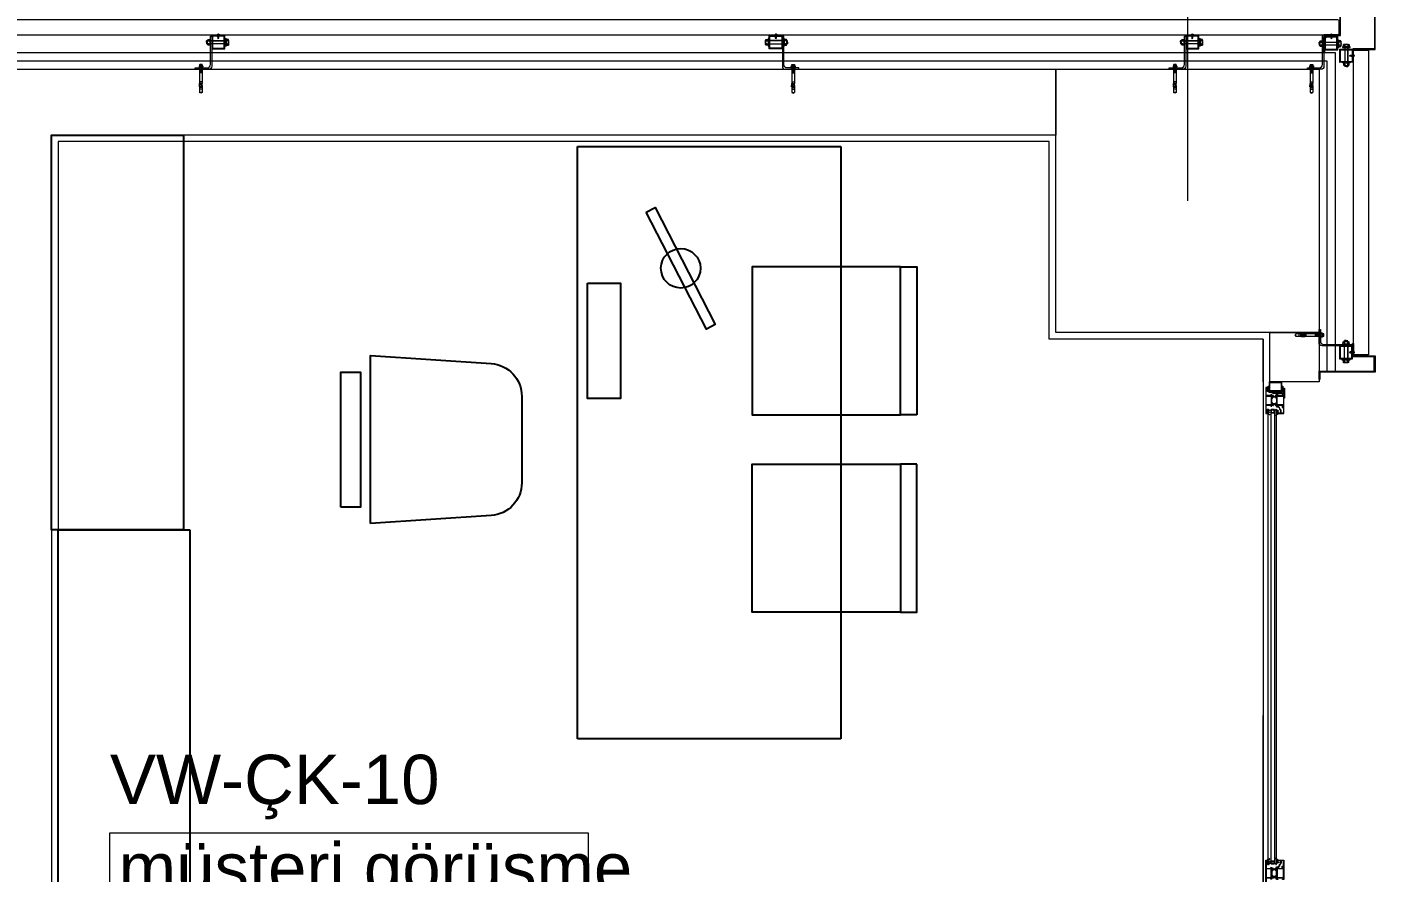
# Model space of a CAD drawing. Extents: x -1286 to 34975, y -230 to 6637.
# Drawn here: x 31998.3 to 32407.8, y 3663.5 to 3920.4 of the extents above; entities that cross this region are included whole.
import ezdxf
from ezdxf.enums import TextEntityAlignment as Align

# ---------------------------------------------------------------- set-up
doc = ezdxf.new("R2010")
doc.units = 0
doc.header["$LTSCALE"] = 20
doc.layers.get('0').update_dxf_attribs({"color": 9, "lineweight": 9})
for name, color, linetype, lineweight in [('00', 9, 'Continuous', 9), ('01', 9, 'Continuous', 9), ('05', 9, 'Continuous', 9), ('06D', 9, 'Continuous', 9), ('10', 9, 'Continuous', 9), ('10A', 9, 'Continuous', 9), ('14', 9, 'Continuous', 9), ('15', 9, 'Continuous', 9), ('21_MAHAL', 9, 'Continuous', 9), ('24', 9, 'Continuous', 9), ('33', 9, 'BATTING', 9)]:
    doc.layers.add(name, color=color, linetype=linetype, lineweight=lineweight)
doc.styles.add('Arial', font='arial.ttf', dxfattribs={"height": 2.5})
doc.styles.add('MuuM_TEXT-STANDART', font='ARIALN.TTF')
doc.linetypes.add('BATTING', pattern='A,0.0001,-0.1,[134,ltypeshp.shx,S=0.1,R=0,X=-0.1,Y=0],-0.2,[134,ltypeshp.shx,S=0.1,R=180,X=0.1,Y=0],-0.1', length=0.4001)

# ---------------------------------------------------------------- blocks, each defined once
blk = doc.blocks.new('p-kolon-80x80-vw')
at = {"layer": '01'}
blk.add_lwpolyline([(-40, -40), (-40, 40), (40, 40), (40, -40)], close=True, dxfattribs=at)
blk = doc.blocks.new('p-aks_vw')
at = {"layer": '24', "ltscale": 2}
blk.add_lwpolyline([(4040, 3837.5), (4040, 3540)], dxfattribs=at)
blk = doc.blocks.new('cxvxv')
for p, q in [((-21988.4, 8560.98, 0), (-21988.4, 8560.32, 0)), ((-21988.4, 8560.32, 0), (-21986.64, 8560.32, 0)), ((-21986.86, 8561.07, 0), (-21988.18, 8561.07, 0)), ((-21988.02, 8561.25, 0), (-21987.03, 8561.3, 0)), ((-21988.02, 8561.25, 0), (-21988, 8561.26, 0)), ((-21988, 8561.23, 0), (-21988.02, 8561.25, 0)), ((-21988.02, 8561.13, 0), (-21987.03, 8561.19, 0)), ((-21988.02, 8561.13, 0), (-21988, 8561.14, 0)), ((-21988, 8561.11, 0), (-21988.02, 8561.13, 0)), ((-21988.02, 8560.32, 0), (-21987.02, 8560.32, 0)), ((-21988.02, 8560.28, 0), (-21988.02, 8560.32, 0)), ((-21988.02, 8560.11, 0), (-21988.02, 8555.61, 0)), ((-21988, 8561.3, 0), (-21987.94, 8561.35, 0)), ((-21988, 8561.26, 0), (-21988, 8561.3, 0)), ((-21988, 8561.14, 0), (-21988, 8561.23, 0)), ((-21988, 8561.07, 0), (-21988, 8561.11, 0)), ((-21987.96, 8560.98, 0), (-21987.96, 8560.32, 0)), ((-21987.54, 8561.35, 0), (-21987.94, 8561.35, 0)), ((-21987.7, 8561.05, 0), (-21987.7, 8561.08, 0)), ((-21987.7, 8561.07, 0), (-21987.7, 8561.07, 0)), ((-21987.54, 8561.35, 0), (-21987.1, 8561.35, 0)), ((-21987.03, 8561.3, 0), (-21987.1, 8561.35, 0)), ((-21987.08, 8560.64, 0), (-21987.08, 8560.98, 0)), ((-21987.08, 8560.64, 0), (-21987.08, 8560.32, 0)), ((-21987.06, 8560.32, 0), (-21987.06, 8560.28, 0)), ((-21987.06, 8555.61, 0), (-21987.06, 8560.11, 0)), ((-21987.05, 8561.32, 0), (-21987.03, 8561.3, 0)), ((-21987.03, 8561.3, 0), (-21987.05, 8561.28, 0)), ((-21987.03, 8561.3, 0), (-21987.05, 8561.29, 0)), ((-21987.05, 8561.28, 0), (-21987.05, 8561.2, 0)), ((-21987.05, 8561.2, 0), (-21987.03, 8561.19, 0)), ((-21987.03, 8561.19, 0), (-21987.05, 8561.17, 0)), ((-21987.05, 8561.17, 0), (-21987.05, 8561.08, 0)), ((-21987.05, 8561.08, 0), (-21987.03, 8561.07, 0)), ((-21987.02, 8560.32, 0), (-21987.02, 8560.28, 0)), ((-21987.02, 8555.61, 0), (-21987.02, 8560.11, 0)), ((-21986.64, 8560.32, 0), (-21986.64, 8560.98, 0)), ((-21988.4, 8555.4, 0), (-21986.64, 8555.4, 0)), ((-21988.4, 8554.74, 0), (-21988.4, 8555.4, 0)), ((-21986.86, 8554.65, 0), (-21988.17, 8554.65, 0)), ((-21988.02, 8555.44, 0), (-21988.02, 8555.4, 0)), ((-21988.02, 8555.4, 0), (-21987.02, 8555.4, 0)), ((-21987.96, 8554.74, 0), (-21987.96, 8555.4, 0)), ((-21987.08, 8555.08, 0), (-21987.08, 8555.4, 0)), ((-21987.08, 8555.08, 0), (-21987.08, 8554.74, 0)), ((-21987.06, 8555.4, 0), (-21987.06, 8555.44, 0)), ((-21987.02, 8555.4, 0), (-21987.02, 8555.44, 0)), ((-21986.64, 8555.4, 0), (-21986.64, 8554.74, 0))]:
    blk.add_line(p, q)
at = {"elevation": 0}
for points in [[(-21986.3, 8560.11), (-21988.7, 8560.11), (-21988.7, 8560.28), (-21986.3, 8560.28)], [(-21986.3, 8555.61), (-21988.7, 8555.61), (-21988.7, 8555.44), (-21986.3, 8555.44)]]:
    blk.add_lwpolyline(points, close=True, dxfattribs=at)
for points in [[(-21987.98, 8560.28), (-21987.98, 8560.32)], [(-21987.98, 8560.11), (-21987.98, 8555.61)], [(-21987.98, 8555.44), (-21987.98, 8555.4)]]:
    blk.add_lwpolyline(points, dxfattribs=at)
for centre, radius, start, end in [((-21988.18, 8560.75, 0), 0.315, 45.8497, 134.1503), ((-21987.52, 8559.95, 0), 1.12, 66.8701, 113.1299), ((-21987.52, 8559.95, 0), 1.12, 66.8701, 113.1299), ((-21986.86, 8560.76, 0), 0.313, 45.449, 134.551), ((-21988.18, 8554.97, 0), 0.315, 225.8497, 314.1503), ((-21987.52, 8555.77, 0), 1.12, 246.8701, 293.1299), ((-21987.52, 8555.77, 0), 1.12, 246.8701, 293.1299), ((-21986.86, 8554.96, 0), 0.313, 225.449, 314.551)]:
    blk.add_arc(centre, radius, start, end)
blk = doc.blocks.new('VIDA')
for p, q in [((-18072, 6523.9), (-18071.9, 6524)), ((-18071.9, 6523.8), (-18072, 6523.9)), ((-18071.9, 6524), (-18070.1, 6524.7)), ((-18069.6, 6522.9), (-18071.9, 6523.8)), ((-18069.7, 6524.9), (-18070.6, 6523.2)), ((-18070.6, 6523.2), (-18070.1, 6524.7)), ((-18070.1, 6524.7), (-18069.9, 6525.1)), ((-18069.9, 6525.1), (-18070.1, 6524.1)), ((-18070.1, 6524.1), (-18070, 6524.3)), ((-18070, 6524.3), (-18069.8, 6525.1)), ((-18069.9, 6525.1), (-18069.8, 6525.1)), ((-18069.8, 6525.1), (-18069.7, 6524.9)), ((-18069.7, 6524.9), (-18069.3, 6525)), ((-18069.6, 6522.8), (-18069.1, 6525)), ((-18069.6, 6522.8), (-18069.6, 6522.9)), ((-18069.4, 6522.4), (-18069.6, 6522.8)), ((-18068.9, 6525.3), (-18069.4, 6522.4)), ((-18069.3, 6522.4), (-18069.4, 6522.4)), ((-18069.3, 6522.4), (-18068.9, 6525.3)), ((-18069.3, 6525), (-18069.1, 6525)), ((-18069.1, 6522.8), (-18069.3, 6522.4)), ((-18069.1, 6525), (-18068.9, 6525.3)), ((-18068.7, 6522.8), (-18069.1, 6522.8)), ((-18068.9, 6525.3), (-18068.9, 6525.3)), ((-18068.9, 6525.3), (-18068.7, 6525)), ((-18068.7, 6522.8), (-18068.2, 6525)), ((-18068.7, 6525), (-18068.2, 6525)), ((-18068.5, 6522.4), (-18068.7, 6522.8)), ((-18068, 6525.3), (-18068.5, 6522.4)), ((-18068.4, 6522.4), (-18068.5, 6522.4)), ((-18068.4, 6522.4), (-18067.9, 6525.3)), ((-18068.2, 6522.8), (-18068.4, 6522.4)), ((-18068.2, 6522.8), (-18068.4, 6522.4)), ((-18068.2, 6525), (-18068, 6525.3)), ((-18067.7, 6525), (-18068.2, 6522.8)), ((-18067.7, 6522.8), (-18068.2, 6522.8)), ((-18067.9, 6525.3), (-18068, 6525.3)), ((-18067.9, 6525.3), (-18067.7, 6525)), ((-18067.7, 6522.8), (-18067.2, 6525)), ((-18067.7, 6525), (-18067.2, 6525)), ((-18067.5, 6522.4), (-18067.7, 6522.8)), ((-18067, 6525.3), (-18067.5, 6522.4)), ((-18067.4, 6522.4), (-18067.5, 6522.4)), ((-18067.4, 6522.4), (-18066.9, 6525.3)), ((-18067.2, 6522.8), (-18067.4, 6522.4)), ((-18067.2, 6522.8), (-18067.4, 6522.4)), ((-18067.2, 6525), (-18067, 6525.3)), ((-18066.7, 6525), (-18067.2, 6522.8)), ((-18066.7, 6522.8), (-18067.2, 6522.8)), ((-18066.9, 6525.3), (-18067, 6525.3)), ((-18066.9, 6525.3), (-18066.7, 6525)), ((-18066.3, 6525), (-18066.7, 6525)), ((-18066.7, 6522.8), (-18066.3, 6525)), ((-18066.5, 6522.4), (-18066.7, 6522.8)), ((-18066.1, 6525.3), (-18066.5, 6522.4)), ((-18066.5, 6522.4), (-18066, 6525.3)), ((-18066.3, 6522.8), (-18066.5, 6522.4)), ((-18066.3, 6522.8), (-18066.5, 6522.4)), ((-18066.5, 6522.4), (-18066.5, 6522.4)), ((-18066.3, 6525), (-18066.1, 6525.3)), ((-18065.8, 6525), (-18066.3, 6522.8)), ((-18066.3, 6522.8), (-18065.8, 6522.8)), ((-18066, 6525.3), (-18066.1, 6525.3)), ((-18066, 6525.3), (-18065.8, 6525)), ((-18065.8, 6522.8), (-18065.3, 6525)), ((-18065.8, 6525), (-18065.3, 6525)), ((-18065.6, 6522.4), (-18065.8, 6522.8)), ((-18065.1, 6525.3), (-18065.6, 6522.4)), ((-18065.5, 6522.4), (-18065.6, 6522.4)), ((-18065.5, 6522.4), (-18065, 6525.3)), ((-18065.3, 6522.8), (-18065.5, 6522.4)), ((-18065.3, 6522.8), (-18065.5, 6522.4)), ((-18065.3, 6525), (-18065.1, 6525.3)), ((-18064.8, 6525), (-18065.3, 6522.8)), ((-18064.8, 6522.8), (-18065.3, 6522.8)), ((-18065.1, 6525.3), (-18065, 6525.3)), ((-18065, 6525.3), (-18064.8, 6525)), ((-18064.8, 6525), (-18064.3, 6525)), ((-18064.8, 6522.8), (-18064.3, 6525)), ((-18064.6, 6522.4), (-18064.8, 6522.8)), ((-18064.1, 6525.3), (-18064.6, 6522.4)), ((-18064.5, 6522.4), (-18064.6, 6522.4)), ((-18064.5, 6522.4), (-18064, 6525.3)), ((-18064.3, 6522.8), (-18064.5, 6522.4)), ((-18064.3, 6522.8), (-18064.5, 6522.4)), ((-18064.3, 6525), (-18064.1, 6525.3)), ((-18063.8, 6525), (-18064.3, 6522.8)), ((-18063.8, 6522.8), (-18064.3, 6522.8)), ((-18064, 6525.3), (-18064.1, 6525.3)), ((-18064, 6525.3), (-18063.8, 6525)), ((-18063.8, 6522.8), (-18062, 6525)), ((-18062, 6525), (-18063.8, 6525)), ((-18063.6, 6522.4), (-18063.8, 6522.8)), ((-18063.6, 6522.4), (-18061.7, 6525.3)), ((-18061.8, 6525.3), (-18063.6, 6522.4)), ((-18062, 6522.8), (-18063.6, 6522.4)), ((-18062, 6522.8), (-18063.6, 6522.4)), ((-18063.6, 6522.4), (-18063.6, 6522.4)), ((-18061.5, 6525), (-18063.4, 6522.8)), ((-18063.4, 6522.8), (-18061.5, 6522.8)), ((-18061.7, 6525.3), (-18063.2, 6525.3)), ((-18062.7, 6522.4), (-18061.5, 6522.8)), ((-18062.6, 6522.4), (-18062.1, 6525.3)), ((-18062.4, 6522.8), (-18062.6, 6522.4)), ((-18062.4, 6522.8), (-18062.6, 6522.4)), ((-18062.6, 6522.4), (-18061.3, 6522.4)), ((-18062.4, 6525), (-18062.2, 6525.3)), ((-18061.5, 6525), (-18062.4, 6525)), ((-18061.5, 6522.8), (-18062.4, 6525)), ((-18061.9, 6525), (-18062.4, 6522.8)), ((-18061.9, 6522.8), (-18062.4, 6522.8)), ((-18062.2, 6525.3), (-18062.1, 6525.3)), ((-18062.2, 6525.3), (-18061.3, 6522.4)), ((-18062.1, 6525.3), (-18061.9, 6525)), ((-18062, 6525), (-18061.8, 6525.3)), ((-18061.9, 6525), (-18061.4, 6525)), ((-18061.9, 6522.8), (-18061.4, 6525)), ((-18061.7, 6522.4), (-18061.9, 6522.8)), ((-18061.2, 6525.3), (-18061.7, 6522.4)), ((-18061.7, 6525.3), (-18061.5, 6525)), ((-18061.6, 6522.4), (-18061.7, 6522.4)), ((-18061.6, 6522.4), (-18061.2, 6525.3)), ((-18061.4, 6522.8), (-18061.6, 6522.4)), ((-18061.4, 6522.8), (-18061.6, 6522.4)), ((-18061.4, 6525), (-18061.2, 6525.3)), ((-18061, 6525), (-18061.4, 6522.8)), ((-18060.9, 6522.8), (-18061.4, 6522.8)), ((-18061.2, 6525.3), (-18061, 6525)), ((-18061.2, 6525.3), (-18061.2, 6525.3)), ((-18061, 6525), (-18060.5, 6525)), ((-18060.9, 6522.8), (-18060.5, 6525)), ((-18060.7, 6522.4), (-18060.9, 6522.8)), ((-18060.7, 6522.4), (-18060.2, 6525.3)), ((-18060.3, 6525.3), (-18060.7, 6522.4)), ((-18060.5, 6522.8), (-18060.7, 6522.4)), ((-18060.5, 6522.8), (-18060.7, 6522.4)), ((-18060.7, 6522.4), (-18060.7, 6522.4)), ((-18060.5, 6525), (-18060.3, 6525.3)), ((-18060, 6525), (-18060.5, 6522.8)), ((-18060.5, 6522.8), (-18060, 6522.8)), ((-18060.3, 6525.3), (-18060.2, 6525.3)), ((-18060.2, 6525.3), (-18060, 6525)), ((-18060, 6525), (-18059.5, 6525)), ((-18060, 6522.8), (-18059.5, 6525)), ((-18059.8, 6522.4), (-18060, 6522.8)), ((-18059.3, 6525.3), (-18059.8, 6522.4)), ((-18059.7, 6522.4), (-18059.8, 6522.4)), ((-18059.7, 6522.4), (-18059.2, 6525.3)), ((-18059.5, 6522.8), (-18059.7, 6522.4)), ((-18059.5, 6522.8), (-18059.7, 6522.4)), ((-18059.5, 6525), (-18059.3, 6525.3)), ((-18059.2, 6524), (-18059.5, 6522.8)), ((-18059.5, 6522.8), (-18059.2, 6522.8)), ((-18059.3, 6525.3), (-18059.2, 6525.3)), ((-18058.1, 6526.6), (-18059.2, 6526.6)), ((-18059.2, 6521.2), (-18059.2, 6526.6)), ((-18058.1, 6521.2), (-18059.2, 6521.2))]:
    blk.add_line(p, q)
for points in [[(-18068.7, 6525), (-18069.1, 6522.8)], [(-18057.2, 6524.3), (-18057.5, 6524), (-18057.5, 6523.8), (-18057.2, 6523.5)]]:
    blk.add_lwpolyline(points)
for centre, start, end in [((-18062.4, 6523.6), 7.5095, 35.2427), ((-18062.4, 6524.2), 324.7573, 352.4905)]:
    blk.add_arc(centre, 5.21, start, end)
blk = doc.blocks.new('çelik dübel')
at = {"ltscale": 7}
for p, q in [((-87.2, -2), (-85, 2)), ((-85, -6), (-85, 2)), ((-68, 2), (-85, 2)), ((-75, -6), (-75, 2)), ((-70, -6), (-70, 2)), ((-68, 3), (-58, 2)), ((-68, -7), (-68, 3)), ((-58, -6), (-58, 2)), ((-8.5, 2), (-58, 2)), ((-53, 1.5), (-58, 1.5)), ((-53, -6), (-53, 2)), ((-25, -6), (-25, 2)), ((-25, -6), (-23.9, 2)), ((-23, -6), (-21.9, 2)), ((-21, -6), (-19.9, 2)), ((-19, -6), (-17.9, 2)), ((-17, -6), (-15.9, 2)), ((-85, -6), (-87.2, -2)), ((-68, -6), (-85, -6)), ((-68, -7), (-58, -6)), ((-53, -5.5), (-58, -5.5)), ((-8.5, -6), (-58, -6))]:
    blk.add_line(p, q, dxfattribs=at)
for p, q in [((-15, -6), (-13.9, 2)), ((-13, -6), (-11.9, 2)), ((-11, -6), (-10, 1.1)), ((-10, -9), (-10, 5)), ((-9, 5), (-10, 5)), ((-10, 3), (-10, 5)), ((-9, -9), (-9, 5)), ((-8.5, 2), (-8.5, 3)), ((-8.5, -4), (-8.5, 0)), ((-5, 4), (-7.5, 4)), ((-5, 1), (-7.5, 1)), ((-4, 2), (-4, 3)), ((-1, 2), (-4, 2)), ((-4, -4), (-4, 0)), ((-3, -6), (-1.9, 2)), ((-1, -6), (0, 1.1)), ((0, -5), (0, 1)), ((-10, -7), (-10, -9.1)), ((-9, -9), (-10, -9)), ((-8.5, -6), (-8.5, -7)), ((-5, -5), (-7.5, -5)), ((-5, -8), (-7.5, -8)), ((-4, -6), (-4, -7)), ((-1, -6), (-4, -6))]:
    blk.add_line(p, q)
for points in [[(-68, 0.6), (-67.4, 0.4), (-67, 0.1), (-66.6, -0.3), (-66.2, -0.8), (-65.9, -1.3), (-65.7, -1.9), (-65.4, -2.3), (-65.2, -2.8), (-65, -3.1), (-64.8, -3.3), (-64.6, -3.5), (-64.4, -3.6), (-64.2, -3.5), (-63.9, -3.5), (-63.7, -3.3), (-63.5, -3.1), (-63.2, -2.9), (-62.9, -2.6), (-62.7, -2.3), (-62.4, -2), (-62.1, -1.7), (-61.9, -1.4), (-61.6, -1.1), (-61.4, -0.9), (-61.2, -0.7), (-61, -0.6), (-60.8, -0.5), (-60.6, -0.5), (-60.4, -0.5), (-60.3, -0.7), (-60.1, -0.9), (-59.9, -1.1), (-59.8, -1.5), (-59.6, -1.9), (-59.4, -2.3), (-59.2, -2.7), (-58.9, -3), (-58.7, -3.3), (-58.4, -3.5), (-58, -3.5)], [(-68, -0.5), (-68, -0.5), (-67.9, -0.5), (-67.9, -0.5), (-67.8, -0.5), (-67.8, -0.6), (-67.7, -0.6), (-67.7, -0.6), (-67.6, -0.7), (-67.6, -0.7), (-67.6, -0.8), (-67.5, -0.8), (-67.5, -0.8), (-67.5, -0.9), (-67.4, -0.9), (-67.4, -0.9), (-67.3, -1), (-67.3, -1), (-67.3, -1.1), (-67.2, -1.1), (-67.2, -1.2), (-67.2, -1.2), (-67.1, -1.3), (-67.1, -1.3), (-67.1, -1.4), (-67, -1.4), (-67, -1.5), (-67, -1.5), (-66.9, -1.6), (-66.9, -1.6), (-66.9, -1.7), (-66.9, -1.7), (-66.8, -1.8), (-66.8, -1.9), (-66.8, -1.9), (-66.7, -2), (-66.7, -2), (-66.7, -2.1), (-66.6, -2.2), (-66.6, -2.2), (-66.6, -2.3), (-66.6, -2.3), (-66.5, -2.4), (-66.5, -2.5), (-66.5, -2.5), (-66.4, -2.6), (-66.4, -2.7), (-66.4, -2.7), (-66.3, -2.8), (-66.3, -2.8), (-66.3, -2.9), (-66.3, -3), (-66.2, -3), (-66.2, -3.1), (-66.2, -3.1), (-66.1, -3.2), (-66.1, -3.2), (-66.1, -3.3), (-66, -3.4), (-66, -3.4), (-66, -3.5), (-65.9, -3.5), (-65.9, -3.6), (-65.9, -3.6), (-65.8, -3.7), (-65.8, -3.7), (-65.7, -3.8), (-65.7, -3.8), (-65.7, -3.9), (-65.6, -3.9), (-65.6, -4), (-65.5, -4), (-65.5, -4.1), (-65.4, -4.1), (-65.4, -4.1), (-65.3, -4.2), (-65.3, -4.2), (-65.2, -4.3), (-65.2, -4.3), (-65.1, -4.3), (-65, -4.4), (-65, -4.4), (-64.9, -4.4), (-64.9, -4.4), (-64.8, -4.5), (-64.7, -4.5), (-64.7, -4.5), (-64.6, -4.5), (-64.5, -4.5), (-64.5, -4.5), (-64.4, -4.5), (-64.3, -4.5), (-64.3, -4.5), (-64.2, -4.5), (-64.1, -4.5), (-64.1, -4.5), (-64, -4.5), (-64, -4.5), (-63.9, -4.5), (-63.8, -4.5), (-63.8, -4.5), (-63.7, -4.4), (-63.7, -4.4), (-63.6, -4.4), (-63.6, -4.4), (-63.5, -4.4), (-63.4, -4.3), (-63.4, -4.3), (-63.3, -4.3), (-63.3, -4.3), (-63.3, -4.2), (-63.2, -4.2), (-63.2, -4.2), (-63.1, -4.1), (-63.1, -4.1), (-63, -4.1), (-63, -4), (-62.9, -4), (-62.9, -4), (-62.9, -3.9), (-62.8, -3.9), (-62.8, -3.9), (-62.7, -3.8), (-62.7, -3.8), (-62.7, -3.8), (-62.6, -3.7), (-62.6, -3.7), (-62.5, -3.6), (-62.5, -3.6), (-62.5, -3.6), (-62.4, -3.5), (-62.4, -3.5), (-62.4, -3.5), (-62.3, -3.4), (-62.3, -3.4), (-62.2, -3.3), (-62.2, -3.3), (-62.2, -3.3), (-62.1, -3.2), (-62.1, -3.2), (-62.1, -3.1), (-62, -3.1), (-62, -3.1), (-62, -3), (-61.9, -3), (-61.9, -2.9), (-61.9, -2.9), (-61.8, -2.9), (-61.8, -2.8), (-61.7, -2.8), (-61.7, -2.7), (-61.7, -2.7), (-61.6, -2.6), (-61.6, -2.6), (-61.6, -2.6), (-61.5, -2.5), (-61.5, -2.5), (-61.5, -2.5), (-61.4, -2.4), (-61.4, -2.4), (-61.4, -2.3), (-61.3, -2.3), (-61.3, -2.3), (-61.3, -2.2), (-61.3, -2.2), (-61.2, -2.2), (-61.2, -2.1), (-61.2, -2.1), (-61.1, -2), (-61.1, -2), (-61.1, -2), (-61, -1.9), (-61, -1.9), (-61, -1.9), (-61, -1.9), (-60.9, -1.8), (-60.9, -1.8), (-60.9, -1.8), (-60.9, -1.8), (-60.9, -1.8), (-60.9, -1.7), (-60.8, -1.7), (-60.8, -1.7), (-60.8, -1.7), (-60.8, -1.7), (-60.8, -1.7), (-60.8, -1.8), (-60.7, -1.8), (-60.7, -1.8), (-60.7, -1.8), (-60.7, -1.9), (-60.7, -1.9), (-60.7, -1.9), (-60.6, -2), (-60.6, -2), (-60.6, -2.1), (-60.6, -2.1), (-60.6, -2.1), (-60.5, -2.2), (-60.5, -2.2), (-60.5, -2.3), (-60.5, -2.3), (-60.4, -2.4), (-60.4, -2.5), (-60.4, -2.5), (-60.4, -2.6), (-60.3, -2.6), (-60.3, -2.7), (-60.3, -2.7), (-60.3, -2.8), (-60.2, -2.8), (-60.2, -2.9), (-60.2, -3), (-60.1, -3), (-60.1, -3.1), (-60.1, -3.1), (-60, -3.2), (-60, -3.2), (-59.9, -3.3), (-59.9, -3.4), (-59.9, -3.4), (-59.8, -3.5), (-59.8, -3.5), (-59.7, -3.6), (-59.7, -3.6), (-59.6, -3.7), (-59.6, -3.8), (-59.5, -3.8), (-59.5, -3.9), (-59.4, -3.9), (-59.3, -4), (-59.3, -4), (-59.2, -4.1), (-59.1, -4.2), (-59, -4.2), (-58.9, -4.3), (-58.8, -4.3), (-58.6, -4.4), (-58.4, -4.4), (-58.2, -4.5), (-58, -4.5)]]:
    blk.add_lwpolyline(points)
for centre, start, end in [((-7.5, 3), 90, 180), ((-7.5, 2), 180, 270), ((-7.5, 0), 90, 180), ((-5, 3), 0, 90), ((-5, 2), 270, 0), ((-5, 0), 0, 90), ((-1, 1), 0, 90), ((-7.5, -4), 180, 270), ((-7.5, -6), 90, 180), ((-7.5, -7), 180, 270), ((-5, -4), 270, 0), ((-5, -6), 0, 90), ((-5, -7), 270, 0), ((-1, -5), 270, 0)]:
    blk.add_arc(centre, 1, start, end)
blk = doc.blocks.new('kjdol')
at = {"ltscale": 10, "elevation": -278.89}
blk.add_lwpolyline([(77394.12, 60089.89), (77403.28, 60089.89, 0.460237), (77404.18, 60090.79), (77404.18, 60094.89), (77403.78, 60094.89), (77403.78, 60091.29, -0.414214), (77402.78, 60090.29), (77394.12, 60090.29)], format="xyb", close=True, dxfattribs=at)
at = {"elevation": -249.79}
for points in [[(77397.97, 60089.9), (77397.97, 60085.9), (77393.97, 60085.9), (77393.97, 60089.9)], [(77397.77, 60089.7), (77397.77, 60086.1), (77394.17, 60086.1), (77394.17, 60089.7)]]:
    blk.add_lwpolyline(points, close=True, dxfattribs=at)
blk.add_blockref('cxvxv', (99383.5, 51530.11, -249.79))
at = {"extrusion": (0, 0, -1), "xscale": 0.1000000000058208, "yscale": 0.1000000000058208, "zscale": -0.0999999999999091}
blk.add_blockref('çelik dübel', (-77402.74, 60093.36, 459.25), dxfattribs=at)
at = {"xscale": 0.1000000000058208, "yscale": 0.1000000000058208, "zscale": 0.1000000000058208, "rotation": 180}
blk.add_blockref('VIDA', (75587.75, 60740.29, -249.79), dxfattribs=at)
blk = doc.blocks.new('0_roomno2')
blk.add_lwpolyline([(19.375, -10.5), (0, -10.5), (0, 0), (19.375, 0)], close=True)
for points in [[(0, -3), (19.375, -3)], [(8.125, -3), (8.125, -10.5)], [(11.875, -3), (11.875, -10.5)], [(15.625, -3), (15.625, -10.5)], [(0, -6.75), (8.125, -6.75)]]:
    blk.add_lwpolyline(points)
at = {"style": 'MuuM_TEXT-STANDART', "width": 0.6}
blk.add_text('H:', height=1.5, dxfattribs=at).set_placement((0.35, -8.608), align=Align.MIDDLE_LEFT)
at = {"style": 'Arial'}
blk.add_attdef('ODANO', (0, 1.17), '', height=2, dxfattribs=at)
blk.add_attdef('MEKANADI', text='', height=2, dxfattribs=at).set_placement((0.35, -3), align=Align.BOTTOM_LEFT)
at = {"style": 'MuuM_TEXT-STANDART', "width": 0.6}
for tag, p in [('YER01', (10, -4.5)), ('TAVAN01', (13.75, -4.5)), ('DUVAR01', (17.5, -4.5)), ('YER02', (10, -6.75)), ('TAVAN02', (13.75, -6.75)), ('DUVAR02', (17.5, -6.75)), ('YER03', (10, -9)), ('TAVAN03', (13.75, -9)), ('DUVAR03', (17.5, -9))]:
    blk.add_attdef(tag, text='', height=1.5, dxfattribs=at).set_placement(p, align=Align.MIDDLE_CENTER)
for tag, p in [('M2', (0.35, -4.875)), ('TEMIZTAVANYUKSEKLIGI', (1.8, -8.608))]:
    blk.add_attdef(tag, text='', height=1.5, dxfattribs=at).set_placement(p, align=Align.MIDDLE_LEFT)
blk = doc.blocks.new('AST55M13', base_point=(-120.6, -64.2))
at = {"linetype": 'Continuous'}
for points in [[(-120.6, -63.9), (-120.6, -24.599998), (-120.6, 14.700005, -0.414209), (-120.3, 15), (-115.899996, 15, -0.41421), (-115.6, 14.7), (-115.6, 12.699992, -0.41421), (-116.3, 12, -0.414214), (-116.6, 12.3), (-116.6, 13.1, 0.414214), (-117.1, 13.6), (-118.5, 13.6, 0.414214), (-119, 13.1), (-119, 6.399992, 0.414209), (-118.5, 5.9), (-117.099986, 5.9, 0.414205), (-116.6, 6.4), (-116.6, 7.20001, -0.414204), (-116.3, 7.5, -0.414214), (-115.6, 6.8), (-115.6, 3.7, -0.414214), (-116.1, 3.2), (-116.3, 3.2, -0.414214), (-116.6, 3.5), (-116.6, 4.2, 0.414214), (-116.9, 4.5), (-119, 4.5), (-119, -8.961104, 0.425432), (-117.96186, -9.960376), (-105.788552, -9.511013, 0.403077), (-105.5, -9.211232), (-105.5, -8, -0.414214), (-104.3, -6.8), (-103.392821, -6.8, -0.372826), (-102.403076, -7.657148, -0.456845), (-102.7, -8), (-104, -8, 0.414214), (-104.3, -8.3), (-104.3, -9.700012, 0.414202), (-104, -10), (-100.946604, -10), (-98.338437, -9.302068, -0.70008), (-97.584089, -10.379782), (-97.709916, -10.559482), (-99.43897, -12.27067, -0.607471), (-100.039661, -12.112259, 0.283637), (-100.258255, -11.885421), (-102.095283, -11.393179, 1.229391), (-102.4, -11.895399), (-102.4, -16.105016, 0.585524), (-101.943697, -16.361081), (-100.001669, -15.175658, -0.713652), (-99.56466, -15.537556), (-100.36784, -17.668029, -0.16709), (-100.492251, -17.818266), (-102.4, -18.982765), (-102.4, -30.217235), (-100.492251, -31.381734, -0.16709), (-100.36784, -31.531971), (-99.564658, -33.662449, -0.713657), (-100.001677, -34.024337), (-101.943707, -32.838913, 0.585511), (-102.4, -33.094985), (-102.4, -37.304601, 1.229391), (-102.095283, -37.806821), (-100.258255, -37.314579, 0.283637), (-100.039661, -37.087741, -0.607471), (-99.43897, -36.92933), (-97.709916, -38.640518), (-97.584089, -38.820218, -0.700084), (-98.338445, -39.89793), (-100.946604, -39.2), (-104.000005, -39.2, 0.414209), (-104.3, -39.5), (-104.3, -40.900004, 0.41421), (-104, -41.2), (-102.699997, -41.2, -0.456841), (-102.403076, -41.542851, -0.372826), (-103.39282, -42.4), (-104.3, -42.4, -0.414214), (-105.5, -41.2), (-105.5, -39.988768, 0.403083), (-105.788558, -39.688986), (-117.96186, -39.239624, 0.425432), (-119, -40.238896), (-119, -53.7), (-116.9, -53.7, 0.414214), (-116.6, -53.4), (-116.6, -52.69999, -0.414204), (-116.3, -52.4), (-116.09999, -52.4, -0.414208), (-115.6, -52.9), (-115.6, -56.000007, -0.414213), (-116.300007, -56.7, -0.414207), (-116.6, -56.4), (-116.6, -55.599986, 0.414205), (-117.1, -55.1), (-118.500008, -55.1, 0.414209), (-119, -55.6), (-119, -62.3, 0.414214), (-118.5, -62.8), (-117.1, -62.8, 0.414214), (-116.6, -62.3), (-116.6, -61.499993, -0.414207), (-116.3, -61.2, -0.414214), (-115.6, -61.9), (-115.6, -63.900008, -0.414206), (-115.9, -64.2), (-120.300006, -64.2, -0.414208), (-120.6, -63.9)], [(-99.249717, -12.903653), (-90.785616, -12.903653, 0.131652), (-90.285616, -12.769679), (-88.422218, -11.693846, -0.131652), (-88.272218, -11.653653), (-88.017666, -11.653653, -0.414214), (-87.717666, -11.953653), (-87.717666, -15.553653, -0.414214), (-88.017666, -15.853653), (-88.272218, -15.853653, -0.131646), (-88.422211, -15.813465), (-90.285616, -14.737628, 0.131652), (-90.785616, -14.603653), (-99.249717, -14.603653, 0.131652), (-99.749717, -14.737628), (-101.613115, -15.813461, -0.131646), (-101.763107, -15.853653), (-102.017666, -15.853653, -0.414205), (-102.317666, -15.553662), (-102.317666, -11.953653, -0.414205), (-102.017675, -11.653653), (-101.763115, -11.653653, -0.131652), (-101.613115, -11.693846), (-99.749717, -12.769679, 0.131652), (-99.249717, -12.903653)], [(-99.249717, -36.296347), (-90.785616, -36.296347, -0.131652), (-90.285616, -36.430321), (-88.422218, -37.506154, 0.131643), (-88.272229, -37.546347), (-88.017666, -37.546347, 0.414214), (-87.717666, -37.246347), (-87.717666, -33.646347, 0.414214), (-88.017666, -33.346347), (-88.272218, -33.346347, 0.131652), (-88.422218, -33.386539), (-90.285616, -34.462372, -0.131652), (-90.785616, -34.596347), (-99.249717, -34.596347, -0.131652), (-99.749717, -34.462372), (-101.613115, -33.386539, 0.131652), (-101.763115, -33.346347), (-102.017666, -33.346347, 0.414205), (-102.317666, -33.646338), (-102.317666, -37.246347, 0.414205), (-102.017675, -37.546347), (-101.763115, -37.546347, 0.131649), (-101.613118, -37.506156), (-99.749717, -36.430321, -0.131652), (-99.249717, -36.296347)], [(-85.3, -10), (-81.1, -10), (-76.9, -10), (-76.6, -10.3), (-76.3, -10), (-67.9, -10, 0.414205), (-67.6, -9.700009), (-67.6, -8.491608, -0.365977), (-67.35, -8.195804, 0.365977), (-67.1, -7.9), (-67.1, -6.8, 0.414195), (-67.399981, -6.5), (-68.3, -6.5, 0.36597), (-68.595803, -6.749993, -0.366034), (-68.89166, -7), (-69.3, -7, -0.414202), (-69.6, -6.700012), (-69.6, -6.5, -0.414214), (-68.1, -5), (-65.9, -5, -0.414207), (-65.6, -5.299994), (-65.6, -43.9, -0.414201), (-65.899987, -44.2), (-68.1, -44.2, -0.414214), (-69.6, -42.7), (-69.6, -42.5, -0.414207), (-69.300007, -42.2), (-68.891668, -42.2, -0.366034), (-68.595804, -42.45, 0.365977), (-68.3, -42.7), (-67.4, -42.7, 0.414206), (-67.1, -42.400008), (-67.1, -41.3, 0.365977), (-67.35, -41.004196, -0.365977), (-67.6, -40.708392), (-67.6, -39.5, 0.4142), (-67.899986, -39.2), (-76.3, -39.2), (-76.6, -38.9), (-76.9, -39.2), (-85.3, -39.2, 0.4142), (-85.6, -39.499986), (-85.6, -40.708392, -0.365977), (-85.85, -41.004196, 0.365977), (-86.1, -41.3), (-86.1, -42.4, 0.414199), (-85.800015, -42.7), (-84.9, -42.7, 0.365977), (-84.604196, -42.45, -0.366034), (-84.308332, -42.2), (-83.9, -42.2, -0.414214), (-83.6, -42.5), (-83.6, -42.7, -0.414214), (-85.1, -44.2), (-86.8, -44.2, -0.414214), (-87.6, -43.4), (-87.6, -42.7, 0.414205), (-87.899991, -42.4), (-88.10718, -42.4, -0.372825), (-89.096923, -41.542857, -0.45685), (-88.8, -41.2), (-87.9, -41.2, 0.414198), (-87.6, -40.900016), (-87.6, -39.5, 0.414214), (-87.9, -39.2), (-89.053396, -39.2), (-91.661555, -39.89793, -0.700084), (-92.415911, -38.820218), (-92.290084, -38.640518), (-90.56103, -36.92933, -0.607471), (-89.960339, -37.087741, 0.283637), (-89.741745, -37.314579), (-87.904717, -37.806821, 1.229391), (-87.6, -37.304601), (-87.6, -33.094984, 0.585516), (-88.056297, -32.838916), (-89.998323, -34.024337, -0.713656), (-90.435343, -33.66245), (-89.63216, -31.531971, -0.241095), (-89.507749, -31.381734), (-87.6, -30.217235), (-87.6, -18.982765), (-89.507749, -17.818266, -0.167084), (-89.632158, -17.668036), (-90.43534, -15.537556, -0.713656), (-89.998329, -15.17566), (-88.056303, -16.361081, 0.585518), (-87.6, -16.105021), (-87.6, -11.895399, 1.229391), (-87.904717, -11.393179), (-89.741745, -11.885421, 0.283637), (-89.960339, -12.112259, -0.607471), (-90.56103, -12.27067), (-92.290084, -10.559482), (-92.415911, -10.379782, -0.700084), (-91.661555, -9.30207), (-89.053396, -10), (-87.9, -10, 0.414206), (-87.6, -9.700008), (-87.6, -8.3, 0.414206), (-87.899992, -8), (-88.8, -8, -0.456844), (-89.096924, -7.657149, -0.372825), (-88.107186, -6.8), (-87.9, -6.8, 0.414214), (-87.6, -6.5), (-87.6, -5.800024, -0.414222), (-86.8, -5), (-85.1, -5, -0.414214), (-83.6, -6.5), (-83.6, -6.7, -0.414201), (-83.899987, -7), (-84.308332, -7, -0.366034), (-84.604196, -6.75, 0.365977), (-84.9, -6.5), (-85.8, -6.5, 0.414199), (-86.1, -6.799985), (-86.1, -7.9, 0.365977), (-85.85, -8.195804, -0.365977), (-85.6, -8.491608), (-85.6, -9.7, 0.414214), (-85.3, -10)]]:
    blk.add_lwpolyline(points, format="xyb", close=True, dxfattribs=at)
for points in [[(-119, -24.6), (-119, -37.6), (-104.1, -37.6), (-104.1, -11.6), (-119, -11.6), (-119, -24.6)], [(-76.55, -11.6), (-85.9, -11.6), (-85.9, -37.6), (-67.2, -37.6), (-67.2, -11.6), (-76.55, -11.6)]]:
    blk.add_lwpolyline(points, close=True, dxfattribs=at)
blk = doc.blocks.new('AS25G13', base_point=(534.475891, 569.218076))
at = {"linetype": 'Continuous'}
blk.add_lwpolyline([(554.475892, 593.818076), (554.475892, 574.618076, -0.414213), (554.175891, 574.318077), (553.575892, 574.318076, -0.414213), (553.275891, 574.618077), (553.275892, 574.818076), (550.275892, 574.818076), (550.275892, 572.118076), (550.625892, 571.916004, -0.414213), (550.735699, 571.506195), (549.749855, 569.798664, -0.767327), (549.075893, 569.979252), (549.075892, 575.018076, -0.414213), (550.075891, 576.018077), (552.775892, 576.018076, 0.414213), (553.275892, 576.518077), (553.275892, 592.418076, 0.414213), (552.775892, 592.918077), (546.871944, 592.918076, 0.414213), (545.871944, 591.918078), (545.871944, 584.702506, -0.236642), (544.585327, 582.137556, 0.18958), (541.498237, 577.158525, -0.197358), (540.185462, 575.110574), (538.643454, 574.030849, 0.244575), (537.875891, 572.556375), (537.875892, 569.763782, -0.767327), (536.857591, 569.490929), (535.716084, 571.468076, -0.577351), (535.975892, 571.918076), (536.675892, 571.918076), (536.675892, 572.556375, -0.244575), (537.955162, 575.013831), (539.49717, 576.093557, 0.197358), (540.317654, 577.373526, -0.18958), (543.867808, 583.099413, 0.236642), (544.671943, 584.702506), (544.671944, 585.818076, 0.414213), (544.371944, 586.118076), (543.971944, 586.118076, -0.414213), (543.671943, 586.418077), (543.671944, 586.818076, -0.414213), (543.971944, 587.118076), (544.171944, 587.118076, 0.414213), (544.671944, 587.618077), (544.671944, 591.918076, 0.414213), (543.671945, 592.918077), (536.175892, 592.918076, 0.41421), (535.675892, 592.418082), (535.675892, 591.901674, 0.127549), (535.764127, 591.561462, -0.098841), (537.104101, 587.384163, 0.366972), (537.386354, 587.117731, -0.399303), (537.671943, 586.818828), (537.671944, 586.418076, -0.414213), (537.371943, 586.118077), (536.46398, 586.118076, -0.400156), (535.964546, 586.594267, 0.114883), (534.725891, 590.959305, -0.126996), (534.475891, 591.927552), (534.475892, 593.818076, -0.414213), (534.775892, 594.118076), (554.175892, 594.118076, -0.414213), (554.475892, 593.818076)], format="xyb", close=True, dxfattribs=at)
blk = doc.blocks.new('AS01_16_02', base_point=(27.384856, 2.668764))
at = {"color": 0, "linetype": 'Continuous'}
for points in [[(21.277248, -1.392543, -0.892559), (21.744295, -0.515583), (24.521509, -1.857477, 0.502534), (24.860099, -2.298316, 0.502534), (25.184856, -1.847189), (25.184856, 1.7, 0.155072), (24.261958, 3.275501), (20.430427, 5.552607, -0.865076), (21.019614, 6.583639), (28.412964, 3.675712, -0.696768), (28.399147, 3.019187), (27.721583, 2.785098, 0.319818), (27.384856, 2.312508), (27.384856, 0.05, 0.414214), (27.684856, -0.25), (28.08642, -0.25, 0.396012), (28.385833, 0.03125, -0.682513), (29.272546, 0.315748), (30.127622, -0.734156, -0.172553), (30.284856, -1.176202), (30.284856, -3.723798, -0.172553), (30.127622, -4.165844), (29.272546, -5.215748, -0.682513), (28.385833, -4.93125, 0.396012), (28.08642, -4.65), (27.684856, -4.65, 0.414214), (27.384856, -4.95), (27.384856, -10.2, -0.414214), (27.084856, -10.5), (25.297074, -10.5, -0.18412), (24.964264, -10.373145), (21.227908, -7.040675, -0.881574), (21.79023, -6.223317), (24.51762, -8.055238, 1.121155), (25.184856, -8.202566), (25.184856, -4.921445, 0.698065), (24.633969, -4.152563), (21.277248, -1.392543)], [(27.72879, -3.456066, 0.198912), (27.834856, -3.5), (28.734856, -3.5, 0.414214), (28.884856, -3.35), (28.884856, -1.55, 0.414214), (28.734856, -1.4), (27.834856, -1.4, 0.414214), (27.684856, -1.55), (27.684856, -3.35, 0.198912), (27.72879, -3.456066)]]:
    blk.add_lwpolyline(points, format="xyb", close=True, dxfattribs=at)
blk = doc.blocks.new('m-çalışma dolap modül')
at = {"lineweight": -3, "ltscale": 0.5}
blk.add_lwpolyline([(0, 40), (120, 40), (120, 0), (0, 0)], close=True, dxfattribs=at)
blk = doc.blocks.new('m-vw-sandalye-02')
at = {"lineweight": -3, "ltscale": 0.5}
for points in [[(-22.5, 0), (-22.5, -5), (22.5, -5), (22.5, 0)], [(-22.5, -5), (22.5, -5), (22.5, -50), (-22.5, -50)]]:
    blk.add_lwpolyline(points, close=True, dxfattribs=at)
blk = doc.blocks.new('m-vw-sandalye')
at = {"lineweight": -3, "ltscale": 0.5}
blk.add_lwpolyline([(-20.5, 0), (20.5, 0), (20.5, -6), (-20.5, -6)], close=True, dxfattribs=at)
blk.add_lwpolyline([(-25.5, -9), (25.5, -9), (23.11, -45.65, -0.395265), (13.13, -55), (-13.13, -55, -0.395265), (-23.11, -45.65)], format="xyb", close=True, dxfattribs=at)
blk = doc.blocks.new('m-vw-çalışma-p-01')
at = {"lineweight": -3, "ltscale": 0.5}
for p, q in [((11.93, 179.03), (91.93, 179.03)), ((11.93, -0.97), (11.93, 179.03)), ((91.93, 179.03), (91.93, -0.97)), ((91.93, -0.97), (11.93, -0.97))]:
    blk.add_line(p, q, dxfattribs=at)
for points in [[(32.8, 159.16), (35.47, 160.53), (53.74, 124.95), (51.08, 123.58)], [(15, 137.5), (25, 137.5), (25, 102.5), (15, 102.5)]]:
    blk.add_lwpolyline(points, close=True, dxfattribs=at)
blk.add_circle((43.27, 142.05), 6, dxfattribs=at)
at = {"lineweight": -3, "ltscale": 0.5, "xscale": -1, "rotation": 270}
blk.add_blockref('m-vw-sandalye-02', (115, 120), dxfattribs=at)
at = {"lineweight": -3, "rotation": 90}
blk.add_blockref('m-vw-sandalye', (-60, 90), dxfattribs=at)
at = {"lineweight": -3, "ltscale": 0.5, "rotation": 270}
blk.add_blockref('m-vw-sandalye-02', (115, 60), dxfattribs=at)

msp = doc.modelspace()

# ---------------------------------------------------------------- linework, layer by layer
msp.add_line((32373.84, 3825.5), (32373.84, 3389.2))
at = {"layer": '00'}
msp.add_lwpolyline([(31990.84, 3362.5), (31990.84, 3887.5), (31590.84, 3887.5), (31590.84, 3907.5), (32310.84, 3907.5), (32310.84, 3887.5), (32005.84, 3887.5), (32005.84, 3377.5)], dxfattribs=at)
msp.add_lwpolyline([(32390.84, 3812.5), (32375.84, 3812.5), (32375.84, 3827.5), (32390.84, 3827.5)], close=True, dxfattribs=at)
at = {"layer": '06D'}
msp.add_lwpolyline([(32395.84, 3815.65), (32395.84, 3912.5), (30705.84, 3912.5), (30705.84, 3420)], dxfattribs=at)
at = {"layer": '10', "ltscale": 1000}
for p, q in [((32374.91, 3810.29), (32375.09, 3810.47)), ((32374.91, 3810.26), (32375.26, 3809.91)), ((32374.93, 3810.45), (32375.03, 3810.35)), ((32374.93, 3810.09), (32375.02, 3810.18)), ((32374.94, 3810.02), (32375.01, 3809.95)), ((32374.95, 3810.53), (32375, 3810.58)), ((32374.99, 3809.93), (32375.01, 3809.96)), ((32375.01, 3810.58), (32375.01, 3810.58)), ((32375.1, 3810.05), (32375.26, 3810.21)), ((32375.12, 3810.48), (32375.26, 3810.34)), ((32375.16, 3810.64), (32375.26, 3810.55)), ((32375.16, 3810.54), (32375.26, 3810.63)), ((32375.17, 3810.33), (32375.26, 3810.42)), ((32375.17, 3810.21), (32375.26, 3810.12)), ((32375.17, 3809.91), (32375.26, 3810)), ((32375.18, 3809.78), (32375.27, 3809.69)), ((32375.21, 3809.73), (32375.29, 3809.81)), ((32375.36, 3809.68), (32375.55, 3809.86)), ((32375.38, 3809.79), (32375.47, 3809.7)), ((32375.45, 3809.93), (32375.55, 3809.83)), ((32375.46, 3809.98), (32375.56, 3810.09)), ((32375.47, 3810.13), (32375.56, 3810.04)), ((32375.48, 3810.21), (32375.57, 3810.31)), ((32375.49, 3810.31), (32375.57, 3810.24)), ((32376.33, 3804.06), (32376.18, 3803.91)), ((32376.18, 3803.91), (32376.18, 3803.06)), ((32376.18, 3803.06), (32377.32, 3803.06)), ((32377.17, 3804.06), (32376.33, 3804.06)), ((32376.43, 3803.91), (32376.33, 3803.81)), ((32376.33, 3803.81), (32376.33, 3803.21)), ((32376.33, 3803.21), (32377.17, 3803.21)), ((32377.07, 3803.91), (32376.43, 3803.91)), ((32377.17, 3803.81), (32377.07, 3803.91)), ((32377.32, 3803.91), (32377.17, 3804.06)), ((32377.17, 3803.21), (32377.17, 3803.81)), ((32377.32, 3803.06), (32377.32, 3803.91)), ((32377.75, 3804.1), (32377.75, 3804.11)), ((32378.15, 3803.15), (32378.15, 3802.89)), ((32378.17, 3803.22), (32378.16, 3803.2)), ((32378.18, 3802.86), (32378.38, 3802.86)), ((32378.41, 3802.83), (32378.41, 3802.79)), ((32376.18, 3666.04), (32376.18, 3666.89)), ((32376.18, 3666.89), (32377.32, 3666.89)), ((32376.33, 3665.89), (32376.18, 3666.04)), ((32376.33, 3666.14), (32376.33, 3666.74)), ((32376.33, 3666.74), (32377.17, 3666.74)), ((32376.43, 3666.04), (32376.33, 3666.14)), ((32377.17, 3665.89), (32376.33, 3665.89)), ((32377.07, 3666.04), (32376.43, 3666.04)), ((32377.17, 3666.14), (32377.07, 3666.04)), ((32377.17, 3666.74), (32377.17, 3666.14)), ((32377.32, 3666.04), (32377.17, 3665.89)), ((32377.32, 3666.89), (32377.32, 3666.04)), ((32377.75, 3665.84), (32377.75, 3665.83)), ((32378.15, 3666.79), (32378.15, 3667.06)), ((32378.17, 3666.73), (32378.16, 3666.75)), ((32378.18, 3667.09), (32378.38, 3667.09)), ((32378.41, 3667.12), (32378.41, 3667.15))]:
    msp.add_line(p, q, dxfattribs=at)
at = {"layer": '10'}
for points in [[(32392.29, 3918), (32392.29, 3908.4, -0.460237), (32391.39, 3907.5), (32387.29, 3907.5), (32387.29, 3907.9), (32390.89, 3907.9, 0.414214), (32391.89, 3908.9), (32391.89, 3918)], [(32396.29, 3917.8), (32393.08, 3917.8, 0.460546), (32392.18, 3916.9), (32392.18, 3912.8), (32392.58, 3912.8), (32392.58, 3916.4, -0.414214), (32393.58, 3917.4), (32396.29, 3917.4)]]:
    msp.add_lwpolyline(points, format="xyb", close=True, dxfattribs=at)
for points in [[(32392.57, 3913.4), (32396.57, 3913.4), (32396.58, 3917.4), (32392.58, 3917.4)], [(32392.67, 3913.61), (32396.27, 3913.6), (32396.27, 3917.2), (32392.67, 3917.21)], [(32397.14, 3909.59), (32397.14, 3913.59), (32401.14, 3913.6), (32401.14, 3909.6)], [(32397.34, 3909.79), (32397.34, 3913.39), (32400.94, 3913.4), (32400.94, 3909.8)]]:
    msp.add_lwpolyline(points, close=True, dxfattribs=at)
at = {"layer": '10', "ltscale": 1000}
for points in [[(32379.54, 3809.7), (32379.54, 3811), (32379.54, 3812.3, 0.414213), (32379.34, 3812.5), (32375.84, 3812.5, 0.414213), (32375.64, 3812.3), (32375.64, 3809.7, 0.414213), (32375.84, 3809.5), (32379.34, 3809.5, 0.414213), (32379.54, 3809.7)], [(32375.55, 3809.86), (32375.57, 3810.32, 0.414214), (32375.54, 3810.35, 0.349575), (32375.48, 3810.26), (32375.45, 3809.89, -1.237561), (32375.27, 3809.91), (32375.26, 3810.28), (32375.26, 3810.66), (32375.16, 3810.64), (32375.16, 3810.52, -0.295285), (32375.07, 3810.46), (32375.01, 3810.46), (32375.01, 3810.58), (32374.96, 3810.58, 0.153771), (32374.96, 3809.93), (32375.01, 3809.93), (32375.01, 3810.05), (32375.07, 3810.05, -0.414213), (32375.17, 3809.95), (32375.17, 3809.83, 0.324726), (32375.27, 3809.69), (32375.37, 3809.68, 0.459445), (32375.55, 3809.86)], [(32375.17, 3810.26), (32375.17, 3810.2, -0.41421), (32375.12, 3810.15), (32375.06, 3810.15, -0.396815), (32375.01, 3810.2, -0.029546), (32375.01, 3810.32, -0.396815), (32375.06, 3810.36), (32375.12, 3810.36, -0.414206), (32375.17, 3810.31), (32375.17, 3810.26)], [(32375.89, 3809.43), (32379.3, 3809.43, 0.414214), (32379.6, 3809.73), (32379.6, 3811.21), (32379.8, 3811.21), (32379.8, 3809.73, -0.414214), (32379.3, 3809.23), (32375.89, 3809.23, -0.414214), (32375.39, 3809.73), (32375.39, 3811.21), (32375.59, 3811.21), (32375.59, 3809.73, 0.414214), (32375.89, 3809.43)], [(32376.78, 3809.17), (32380.15, 3809.17), (32380.15, 3810.37), (32379.88, 3810.37, -0.414213), (32379.85, 3810.4), (32379.85, 3810.54, -0.414213), (32379.88, 3810.57), (32380.32, 3810.57, -0.414213), (32380.35, 3810.54), (32380.35, 3807.6, -0.414213), (32380.32, 3807.57), (32380.18, 3807.57, -0.414213), (32380.15, 3807.6), (32380.15, 3808.97), (32376.78, 3808.97, -0.414213), (32376.75, 3809), (32376.75, 3809.14, -0.414213), (32376.78, 3809.17)]]:
    msp.add_lwpolyline(points, format="xyb", close=True, dxfattribs=at)
msp.add_lwpolyline([(32379.34, 3811), (32379.34, 3809.7), (32375.84, 3809.7), (32375.84, 3812.3), (32379.34, 3812.3), (32379.34, 3811)], close=True, dxfattribs=at)
at = {"layer": '10', "ltscale": 1000, "extrusion": (0, 0, -1)}
for centre, major_axis, start_param, end_param in [((32375.2, 3803.2), (0, -2.97), -1.417848, -1.224878), ((32377.77, 3802.19), (0, -0.03), 0.00045, 1.852781), ((32377.8, 3804.11), (0, -0.05), 1.571021, 3.466754), ((32377.79, 3804.11), (0, -0.0382), 0.62909, 1.300096), ((32377.52, 3803.8), (0, -0.391), 3.92704, 4.587994), ((32377.77, 3802.19), (0, -0.03), -1.226975, -0.000032), ((32378.48, 3801.91), (0, -0.8), 1.91468, 2.940113), ((32377.19, 3803.29), (0, -1.11), 3.811733, 4.445523), ((32375, 3803.29), (0, -3.2), 4.537008, 4.882121), ((32378.24, 3803.15), (0, -0.1), 1.57081, 2.088079), ((32378.18, 3802.89), (0, -0.03), 0.000001, 1.570795), ((32377.71, 3803.38), (0, -0.529), 4.309664, 5.017382), ((32378.32, 3802.79), (0, -0.1), -1.570624, -0.201547), ((32378.38, 3802.83), (0, -0.03), 3.141594, 4.712388)]:
    msp.add_ellipse(centre, major_axis=major_axis, ratio=0.909091, start_param=start_param, end_param=end_param, dxfattribs=at)
at = {"layer": '10', "ltscale": 1000}
for centre, major_axis, start_param, end_param in [((32377.77, 3667.76), (0, 0.03), 0.00045, 1.852781), ((32375.2, 3666.74), (0, 2.97), -1.417848, -1.224878), ((32377.79, 3665.83), (0, 0.0382), 0.62909, 1.300096), ((32377.8, 3665.83), (0, 0.05), 1.571021, 3.466754), ((32377.77, 3667.76), (0, 0.03), -1.226975, -0.000032), ((32377.52, 3666.14), (0, 0.391), 3.92704, 4.587994), ((32378.48, 3668.04), (0, 0.8), 1.91468, 2.940113), ((32377.19, 3666.65), (0, 1.11), 3.811733, 4.445523), ((32375, 3666.65), (0, 3.2), 4.537008, 4.882121), ((32378.18, 3667.06), (0, 0.03), 0.000001, 1.570795), ((32378.24, 3666.79), (0, 0.1), 1.57081, 2.088079), ((32377.71, 3666.57), (0, 0.529), 4.309664, 5.017382), ((32378.32, 3667.15), (0, 0.1), -1.570624, -0.201547), ((32378.38, 3667.12), (0, 0.03), 3.141594, 4.712388)]:
    msp.add_ellipse(centre, major_axis=major_axis, ratio=0.909091, start_param=start_param, end_param=end_param, dxfattribs=at)
at = {"layer": '10A'}
for points in [[(32407.64, 3913.7), (32401.14, 3913.7), (32401.14, 3909.6), (32401.34, 3909.6), (32401.34, 3913.5), (32407.84, 3913.5), (32407.84, 3924.5), (32397.19, 3924.5), (32397.19, 3918), (32392.29, 3918), (32392.29, 3917.8), (32397.39, 3917.8), (32397.39, 3924.3), (32407.64, 3924.3), (32407.64, 3913.7)], [(32396.64, 3922.5), (30704.74, 3922.5), (30704.74, 3918), (32396.94, 3918), (32396.94, 3922.5)], [(32401.04, 3824.1), (32401.34, 3824.1), (32401.34, 3820.4), (32407.84, 3820.4), (32407.84, 3815.4), (32391.09, 3815.4), (32391.09, 3813.17), (32390.84, 3813.17), (32390.84, 3815.7), (32407.54, 3815.7), (32407.54, 3820.1), (32401.04, 3820.1), (32401.04, 3824.1)]]:
    msp.add_lwpolyline(points, dxfattribs=at)
msp.add_lwpolyline([(32401.34, 3820.65), (32401.34, 3913.25), (32405.84, 3913.25), (32405.84, 3820.65)], close=True, dxfattribs=at)
at = {"layer": '14'}
msp.add_lwpolyline([(32373.84, 3812.5), (32373.84, 3825.5), (32308.84, 3825.5), (32308.84, 3885.5), (32007.84, 3885.5), (32007.84, 3379.5), (32252.84, 3379.5), (32252.84, 3174.5), (32308.84, 3174.5), (32308.84, 3209.5), (32373.84, 3209.5), (32373.84, 3711.1)], dxfattribs=at)
at = {"layer": '15', "elevation": 0}
for points in [[(32376.18, 3803.91), (32376.18, 3666.04), (32375.38, 3666.04), (32375.38, 3803.91), (32376.18, 3803.91)], [(32377.32, 3803.91), (32377.32, 3666.04), (32377.92, 3666.04), (32377.92, 3803.91), (32377.32, 3803.91)]]:
    msp.add_lwpolyline(points, dxfattribs=at)
at = {"layer": '33', "ltscale": 0.2}
msp.add_lwpolyline([(32393.34, 3815.7), (32393.34, 3910), (30708.51, 3910), (30708.53, 3420)], dxfattribs=at)

# ---------------------------------------------------------------- block references
msp.add_blockref('p-kolon-80x80-vw', (32350.84, 3867.5))
at = {"layer": '05', "lineweight": -3, "rotation": 270}
for p in [(32005.84, 3887.5), (32007.84, 3767.5)]:
    msp.add_blockref('m-çalışma dolap modül', p, dxfattribs=at)
at = {"layer": '05', "lineweight": -3}
msp.add_blockref('m-vw-çalışma-p-01', (32153.65, 3704.94), dxfattribs=at)
at = {"layer": '10', "xscale": -1}
for name, p, rotation in [('kjdol', (92144.36, 81311.67, 249.79), 90), ('kjdol', (92440.23, 81311.68, 278.89), 90), ('cxvxv', (40941.66, -18076.35, 0), 89.97257103399262)]:
    msp.add_blockref(name, p, dxfattribs=dict(at, rotation=rotation))
at = {"layer": '10'}
for name, p, rotation in [('kjdol', (-27862.06, 81311.67, 249.79), 270), ('cxvxv', (10407.52, 12459.18, 0), 180.0274289660207)]:
    msp.add_blockref(name, p, dxfattribs=dict(at, rotation=rotation))
at = {"layer": '10', "yscale": 0.1000000000058208}
for p, xscale, zscale, rotation in [((31743.05, 5724.24), -0.1000000000058208, 0.1000000000021828, 269.9725710339927), ((34207.57, 3260.07), 0.1000000000058208, 0.1000000000058208, 0.0274289660206319)]:
    msp.add_blockref('VIDA', p, dxfattribs=dict(at, xscale=xscale, zscale=zscale, rotation=rotation))
at = {"layer": '10', "extrusion": (0, 0, -1), "xscale": 0.1000000000058208, "yscale": 0.1000000000058208, "zscale": -0.0999999999999091, "rotation": 90}
msp.add_blockref('çelik dübel', (-32388.78, 3908.93, 312.47), dxfattribs=at)
at = {"layer": '10', "xscale": -1}
msp.add_blockref('kjdol', (109795.01, -56266.45, 249.79), dxfattribs=at)
at = {"layer": '10', "ltscale": 1000, "extrusion": (0, 0, -1), "xscale": 0.1, "yscale": 0.1, "zscale": -0.1, "rotation": 180}
for name, p in [('AST55M13', (-32374.65, 3810.78)), ('AS25G13', (-32378.15, 3805.35))]:
    msp.add_blockref(name, p, dxfattribs=at)
at = {"layer": '10', "ltscale": 1000, "xscale": 0.1, "yscale": 0.1, "zscale": 0.1, "rotation": 180}
msp.add_blockref('AS01_16_02', (32375.15, 3802.86), dxfattribs=at)
at = {"layer": '10', "ltscale": 1000, "extrusion": (0, 0, -1), "xscale": -0.1, "yscale": 0.1, "zscale": -0.1}
for name, p in [('AST55M13', (-32374.65, 3659.17)), ('AS25G13', (-32378.15, 3664.6))]:
    msp.add_blockref(name, p, dxfattribs=at)
at = {"layer": '10', "ltscale": 1000, "xscale": -0.1, "yscale": 0.1, "zscale": 0.1}
msp.add_blockref('AS01_16_02', (32375.15, 3667.09), dxfattribs=at)
at = {"layer": '21_MAHAL'}
ref = msp.add_blockref('0_roomno2', (32023.55, 3675.36), dxfattribs=dict(at, xscale=7.5, yscale=7.5, zscale=7.5))
ref.add_attrib('ODANO', 'VW-ÇK-10', (32023.55, 3684.13), dxfattribs={"layer": '0', "height": 15, "style": 'Arial'})
ref.add_attrib('MEKANADI', 'müsteri görüşme', dxfattribs={"layer": '0', "height": 15, "style": 'Arial'}).set_placement((32026.18, 3652.86), align=Align.BOTTOM_LEFT)
ref.add_attrib('M2', '18.35 M²', dxfattribs={"layer": '0', "height": 11.25, "style": 'MuuM_TEXT-STANDART', "width": 0.6}).set_placement((32026.18, 3638.8), align=Align.MIDDLE_LEFT)
ref.add_attrib('TEMIZTAVANYUKSEKLIGI', '3.30 m', dxfattribs={"layer": '0', "height": 11.25, "style": 'MuuM_TEXT-STANDART', "width": 0.6}).set_placement((32037.05, 3610.8), align=Align.MIDDLE_LEFT)
ref.add_attrib('YER01', 'Y24', dxfattribs={"layer": '0', "height": 11.25, "style": 'MuuM_TEXT-STANDART', "width": 0.6}).set_placement((32098.55, 3641.61), align=Align.MIDDLE_CENTER)
ref.add_attrib('TAVAN01', 'T05', dxfattribs={"layer": '0', "height": 11.25, "style": 'MuuM_TEXT-STANDART', "width": 0.6}).set_placement((32126.68, 3641.61), align=Align.MIDDLE_CENTER)
ref.add_attrib('DUVAR01', 'D07A', dxfattribs={"layer": '0', "height": 11.25, "style": 'MuuM_TEXT-STANDART', "width": 0.6}).set_placement((32154.8, 3641.61), align=Align.MIDDLE_CENTER)
at = {"layer": '24'}
msp.add_blockref('p-aks_vw', (28310.84, 327.5), dxfattribs=at)

doc.saveas('drawing.dxf')
